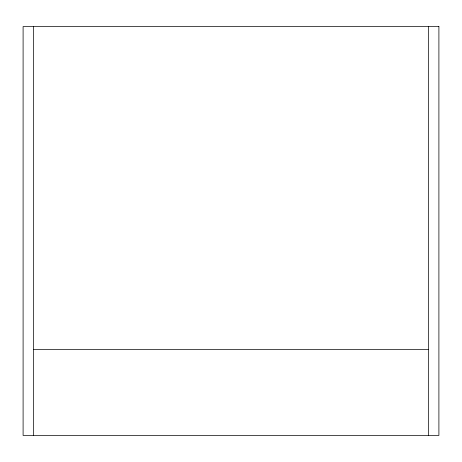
<?xml version="1.0" encoding="UTF-8"?>
<svg xmlns="http://www.w3.org/2000/svg" width="462" height="462" viewBox="0 0 462 462"><rect width="100%" height="100%" fill="white"/><g stroke="black" fill="none" stroke-linecap="round" stroke-linejoin="round"><path stroke-width="0.69" d="M33.495 349.503L428.505 349.503M428.505 26.565L428.505 435.435M33.495 26.565L33.495 435.435M438.9 26.565L23.1 26.565L23.1 435.435L438.9 435.435L438.9 26.565"/></g></svg>
